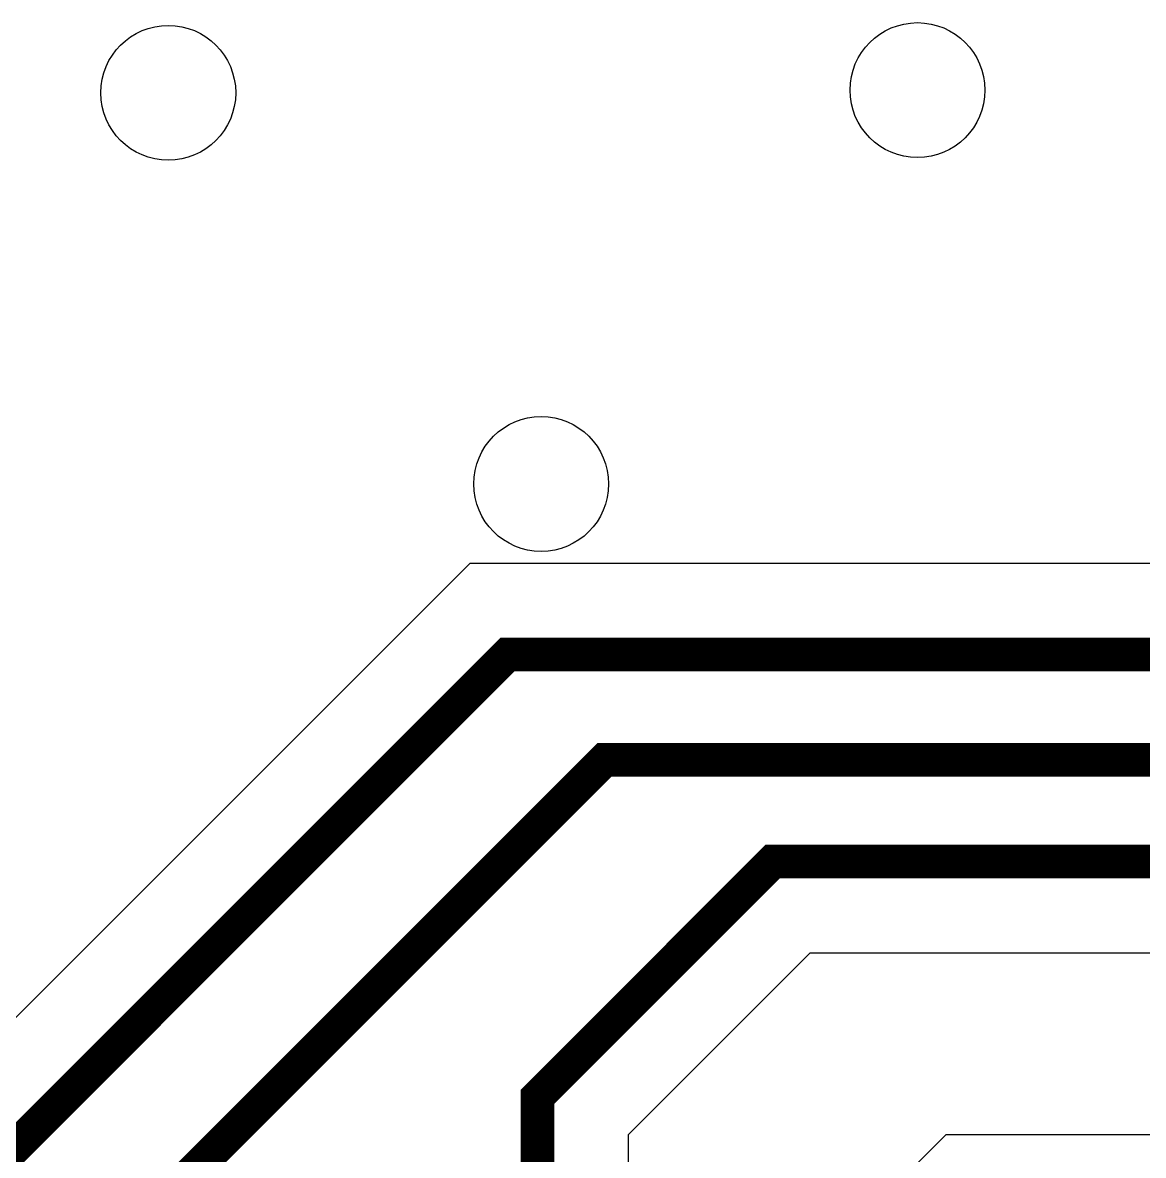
# Model space of a CAD drawing. Extents: x -4 to 87.6, y -5.6 to 52.5.
# Drawn here: x 36.563 to 40.785, y 35.799 to 40.065 of the extents above; entities that cross this region are included whole.
import ezdxf

# ---------------------------------------------------------------- set-up
doc = ezdxf.new("R2010")
doc.units = 0
doc.layers.add('ET_TOP', color=171, linetype='CONTINUOUS')
doc.layers.add('VC_TOP', color=254, linetype='CONTINUOUS')

msp = doc.modelspace()

# ---------------------------------------------------------------- linework, layer by layer
at = {"layer": 'ET_TOP', "const_width": 0.127}
for points in [[(33.4226, 33.3931), (34.0982, 33.3931), (38.3898, 37.6847), (44.9656, 37.6847), (46.2178, 38.9369), (48.0492, 38.9369), (48.5572, 38.4289)], [(35.9626, 33.3931), (35.9626, 34.4955), (38.7556, 37.2885), (45.372, 37.2885), (45.5981, 37.5145), (46.3728, 37.5145)], [(48.6715, 36.3969), (48.1635, 36.9049), (39.388, 36.9049), (38.5026, 36.0195), (38.5026, 33.3931)]]:
    msp.add_lwpolyline(points, dxfattribs=at)
at = {"layer": 'ET_TOP'}
msp.add_lwpolyline([(44.8234, 38.0279), (38.2476, 38.0279), (34.272, 34.0523, -0.422839), (34.1262, 34.0545, 1.181225), (32.9725, 32.5387, -0.782078), (32.925, 32.3474), (32.5272, 32.3474), (31.796, 33.0784), (31.8051, 33.1076, 0.726082), (30.305, 34.1671, -0.61686), (30.1427, 34.2483), (30.1427, 35.4218), (29.7246, 35.8399), (22.127, 35.8399), (21.4549, 35.1678), (21.4549, 34.2539, -0.61369), (21.2933, 34.1721, 1.972304), (21.2933, 32.6141, -0.613877), (21.4549, 32.5323), (21.4549, 30.4942), (21.3396, 30.3789), (10.4028, 30.3789)], format="xyb", dxfattribs=at)
msp.add_lwpolyline([(38.8457, 34.2958), (38.8457, 35.8772), (39.5303, 36.5618), (47.1785, 36.5618), (47.305, 36.435), (47.305, 35.9931), (47.1886, 35.8765), (40.0406, 35.8765), (39.2984, 35.1346), (39.2984, 34.2036, -0.640553), (39.1307, 34.1267, 0.08643)], format="xyb", close=True, dxfattribs=at)
at = {"layer": 'VC_TOP'}
for centre in [(39.9339, 39.8107), (37.1119, 39.8005), (38.5166, 38.3273)]:
    msp.add_circle(centre, 0.254, dxfattribs=at)

doc.saveas('drawing.dxf')
